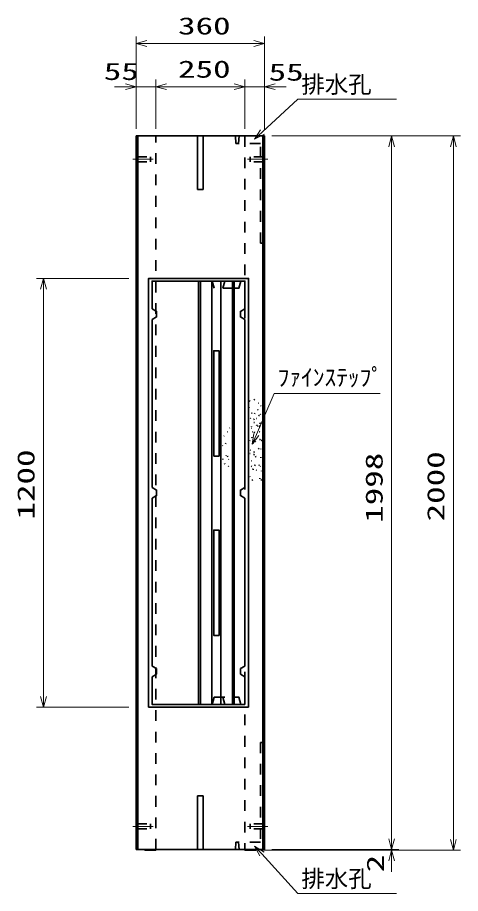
# Model space of a CAD drawing. Units: millimetres on the paper. Extents: x 0 to 1219, y 9 to 859.
# Drawn here: x 740.3 to 802.4, y 534.3 to 657 of the extents above; entities that cross this region are included whole.
import ezdxf
from ezdxf.enums import TextEntityAlignment as Align

# ---------------------------------------------------------------- set-up
doc = ezdxf.new("R2010")
doc.units = ezdxf.units.MM
doc.linetypes.add('USER2', pattern=[18.5, 12, -1.5, 3.5, -1.5])
doc.linetypes.add('USER3', pattern=[3, 1.5, -1.5])
for name, color, linetype, lineweight in [('D-BMK（構造物基準線）', 2, 'USER2', 18), ('D-STR-DIM（寸法）', 7, 'Continuous', 13), ('D-STR-HTXT（WS-旗）', 7, 'Continuous', 13), ('D-STR-HTXT（旗上げ）', 7, 'Continuous', 13), ('D-STR（構造物）', 1, 'Continuous', 35)]:
    doc.layers.add(name, color=color, linetype=linetype, lineweight=lineweight)
doc.styles.add('ＭＳ ゴシック', font='')
doc.styles.get('ＭＳ ゴシック').set_extended_font_data('MS Gothic')

# ---------------------------------------------------------------- blocks, each defined once
blk = doc.blocks.new('_Open30')
at = {"color": 7, "linetype": 'Continuous', "lineweight": 13}
for p, q in [((-1, 0.2679), (0, 0)), ((0, 0), (-1, -0.2679)), ((0, 0), (-1, 0))]:
    blk.add_line(p, q, dxfattribs=at)

msp = doc.modelspace()

# ---------------------------------------------------------------- linework, layer by layer
at = {"layer": 'D-BMK（構造物基準線）'}
for p, q in [((756.476, 637.122), (759.325, 637.122)), ((775.4, 637.122), (772.551, 637.122)), ((756.476, 543.722), (759.325, 543.722)), ((775.4, 543.722), (772.551, 543.722))]:
    msp.add_line(p, q, dxfattribs=at)
at = {"layer": 'D-STR-DIM（寸法）'}
for p, q in [((756.938, 648.269), (756.938, 654.319)), ((774.938, 648.299), (774.938, 654.319)), ((758.438, 653.319), (773.438, 653.319)), ((756.938, 641.372), (756.938, 648.269)), ((759.688, 641.424), (759.688, 648.269)), ((759.688, 641.372), (759.688, 648.269)), ((772.188, 641.372), (772.188, 648.269)), ((772.188, 641.409), (772.188, 648.269)), ((774.938, 641.342), (774.938, 648.269)), ((755.438, 647.269), (753.938, 647.269)), ((756.938, 647.269), (759.688, 647.269)), ((761.188, 647.269), (762.688, 647.269)), ((761.188, 647.269), (770.688, 647.269)), ((770.688, 647.269), (769.188, 647.269)), ((772.188, 647.269), (774.938, 647.269)), ((776.438, 647.269), (777.938, 647.269)), ((775.938, 640.372), (793.727, 640.372)), ((792.29, 640.372), (802.367, 640.372)), ((792.727, 541.972), (792.727, 638.872)), ((801.367, 541.872), (801.367, 638.872)), ((755.938, 620.422), (742.974, 620.422)), ((743.974, 561.922), (743.974, 618.922)), ((755.938, 560.422), (742.974, 560.422)), ((792.727, 541.972), (792.727, 543.472)), ((774.688, 540.372), (793.727, 540.372)), ((775.938, 540.472), (793.727, 540.472)), ((775.938, 540.472), (793.727, 540.472)), ((791.29, 540.372), (802.367, 540.372)), ((792.727, 540.472), (792.727, 540.372)), ((792.727, 538.872), (792.727, 537.372))]:
    msp.add_line(p, q, dxfattribs=at)
at = {"layer": 'D-STR-HTXT（WS-旗）'}
for points in [[(793.392, 645.519), (779.604, 645.519), (774.646, 640.93)], [(793.392, 534.324), (779.604, 534.324), (774.556, 539.856)]]:
    msp.add_lwpolyline(points, dxfattribs=at)
at = {"layer": 'D-STR-HTXT（旗上げ）'}
msp.add_lwpolyline([(791.111, 604.331), (776.281, 604.331), (773.781, 598.581)], dxfattribs=at)
at = {"layer": 'D-STR（構造物）'}
for p, q in [((756.938, 540.472), (756.938, 640.372)), ((774.938, 640.372), (756.938, 640.372)), ((757.188, 540.472), (757.188, 640.372)), ((765.563, 640.372), (765.563, 632.872)), ((766.313, 640.372), (766.313, 632.872)), ((774.688, 640.372), (774.688, 540.472)), ((774.938, 640.372), (774.938, 540.472)), ((766.313, 632.872), (765.563, 632.872)), ((765.694, 620.047), (765.694, 560.797)), ((765.944, 620.047), (765.944, 560.797)), ((767.563, 620.047), (767.563, 560.797)), ((768.813, 620.047), (768.813, 560.797)), ((770.432, 620.047), (770.432, 560.797)), ((770.682, 620.047), (770.682, 560.797)), ((759.188, 614.675), (759.188, 591.172)), ((772.188, 591.172), (772.188, 614.675)), ((773.446, 603.45), (773.503, 603.498)), ((773.503, 603.498), (773.551, 603.441)), ((772.706, 602.42), (772.759, 602.367)), ((772.759, 602.367), (772.812, 602.42)), ((772.82, 603.275), (772.893, 603.256)), ((774.021, 602.944), (774.096, 602.944)), ((774.369, 602.559), (774.422, 602.612)), ((774.422, 602.612), (774.475, 602.559)), ((773.186, 601.548), (773.112, 601.561)), ((773.525, 601.477), (773.551, 601.547)), ((774.005, 602.012), (773.932, 601.992)), ((773.985, 602.084), (774.005, 602.012)), ((774.122, 601.174), (774.135, 601.248)), ((774.135, 601.248), (774.209, 601.235)), ((774.317, 601.374), (774.378, 601.417)), ((774.378, 601.417), (774.421, 601.356)), ((770.507, 600.03), (770.454, 600.083)), ((770.507, 600.03), (770.56, 600.083)), ((772.969, 600.875), (772.908, 600.832)), ((772.969, 600.875), (773.012, 600.813)), ((773.099, 599.632), (773.086, 599.706)), ((773.403, 600.698), (773.465, 600.741)), ((773.512, 600.271), (773.437, 600.278)), ((773.465, 600.741), (773.508, 600.68)), ((773.734, 600.801), (773.802, 600.833)), ((773.856, 599.855), (773.807, 599.912)), ((773.967, 599.797), (773.905, 599.754)), ((774.01, 599.736), (773.967, 599.797)), ((774.258, 599.745), (774.184, 599.758)), ((774.245, 599.671), (774.258, 599.745)), ((774.249, 600.123), (774.287, 600.188)), ((774.287, 600.188), (774.352, 600.15)), ((769.725, 598.94), (769.8, 598.946)), ((770.034, 599.447), (770.054, 599.519)), ((770.482, 599.322), (770.547, 599.36)), ((773.08, 599.462), (773.155, 599.462)), ((773.324, 598.94), (773.251, 598.92)), ((773.486, 598.903), (773.548, 598.86)), ((773.548, 598.86), (773.505, 598.798)), ((774.167, 598.947), (774.241, 598.96)), ((774.241, 598.96), (774.254, 598.886)), ((769.246, 598.325), (769.253, 598.4)), ((769.465, 597.288), (769.496, 597.356)), ((770.5, 598.232), (770.532, 598.165)), ((772.93, 597.743), (772.892, 597.678)), ((773.093, 598.124), (773.166, 598.143)), ((773.166, 598.143), (773.146, 598.216)), ((773.353, 597.387), (773.34, 597.313)), ((773.607, 597.577), (773.546, 597.534)), ((773.607, 597.577), (773.65, 597.515)), ((774.297, 597.892), (774.223, 597.879)), ((774.31, 597.818), (774.297, 597.892)), ((774.539, 597.722), (774.478, 597.765)), ((774.496, 597.66), (774.539, 597.722)), ((769.096, 596.987), (769.043, 597.04)), ((772.92, 596.334), (772.978, 596.382)), ((772.978, 596.382), (772.929, 596.439)), ((773.487, 596.149), (773.414, 596.168)), ((773.467, 596.076), (773.487, 596.149)), ((774.048, 596.589), (774.109, 596.632)), ((774.109, 596.632), (774.152, 596.571)), ((774.401, 596.58), (774.388, 596.506)), ((769.103, 595.161), (769.077, 595.09)), ((769.557, 595.625), (769.538, 595.698)), ((769.741, 595.538), (769.676, 595.5)), ((769.741, 595.538), (769.779, 595.473)), ((769.865, 595.069), (769.918, 595.122)), ((772.933, 595.919), (772.858, 595.926)), ((773.081, 594.873), (773.156, 594.873)), ((773.466, 595.775), (773.394, 595.756)), ((773.486, 595.703), (773.466, 595.775)), ((773.653, 595.418), (773.71, 595.466)), ((773.71, 595.466), (773.662, 595.523)), ((774.406, 595.383), (774.4, 595.309)), ((769.322, 594.514), (769.354, 594.447)), ((769.845, 594.09), (769.903, 594.138)), ((769.903, 594.138), (769.951, 594.081)), ((770.482, 594.577), (770.501, 594.649)), ((773.14, 594.094), (773.072, 594.125)), ((773.248, 593.736), (773.323, 593.73)), ((773.323, 593.73), (773.316, 593.655)), ((773.593, 594.265), (773.521, 594.284)), ((773.593, 594.265), (773.574, 594.192)), ((773.816, 593.582), (773.759, 593.533)), ((773.768, 593.639), (773.816, 593.582)), ((774.177, 594.262), (774.184, 594.337)), ((774.373, 594.11), (774.325, 594.167)), ((772.877, 592.716), (772.93, 592.663)), ((774.283, 592.378), (774.29, 592.453)), ((774.506, 593.425), (774.512, 593.499)), ((773.179, 592.241), (773.247, 592.21)), ((773.247, 592.21), (773.215, 592.142)), ((774.422, 592.177), (774.48, 592.226)), ((774.48, 592.226), (774.431, 592.283)), ((759.188, 589.672), (759.188, 566.17)), ((772.188, 566.17), (772.188, 589.672)), ((772.188, 560.797), (772.188, 564.67)), ((771.591, 560.797), (772.188, 560.797)), ((765.563, 540.472), (765.563, 547.972)), ((766.313, 547.972), (765.563, 547.972)), ((766.313, 540.472), (766.313, 547.972)), ((774.938, 540.472), (756.938, 540.472)), ((758.188, 540.372), (758.088, 540.472)), ((759.688, 540.372), (758.188, 540.372)), ((759.688, 540.372), (759.788, 540.472)), ((772.188, 540.372), (772.088, 540.472)), ((772.188, 540.372), (773.688, 540.372)), ((773.688, 540.372), (773.788, 540.472))]:
    msp.add_line(p, q, dxfattribs=at)
at = {"layer": 'D-STR（構造物）', "linetype": 'USER3'}
for p, q in [((759.688, 540.472), (759.688, 640.372)), ((771.29, 639.322), (771.363, 640.372)), ((772.188, 640.372), (772.188, 540.472)), ((774.363, 625.372), (774.363, 639.322)), ((756.938, 637.472), (758.938, 637.472)), ((756.938, 636.772), (758.938, 636.772)), ((758.938, 636.772), (758.938, 637.472)), ((774.938, 637.472), (772.938, 637.472)), ((772.938, 636.772), (772.938, 637.472)), ((774.938, 636.772), (772.938, 636.772)), ((774.363, 625.372), (774.938, 625.372)), ((769.109, 619.047), (769.358, 620.047)), ((769.358, 560.797), (769.109, 561.797)), ((774.363, 555.472), (774.363, 541.522)), ((774.363, 555.472), (774.938, 555.472)), ((756.938, 544.072), (758.938, 544.072)), ((756.938, 543.372), (758.938, 543.372)), ((758.938, 544.072), (758.938, 543.372)), ((772.938, 544.072), (772.938, 543.372)), ((774.938, 544.072), (772.938, 544.072)), ((774.938, 543.372), (772.938, 543.372)), ((771.29, 541.522), (771.363, 540.472))]:
    msp.add_line(p, q, dxfattribs=at)
for points in [[(774.363, 639.322), (770.924, 639.322), (770.843, 640.372)], [(770.603, 619.047), (767.871, 619.047), (767.603, 620.049)], [(767.603, 560.796), (767.871, 561.797), (770.603, 561.797)], [(774.363, 541.522), (770.924, 541.522), (770.843, 540.472)]]:
    msp.add_lwpolyline(points, dxfattribs=at)
at = {"layer": 'D-STR（構造物）'}
for points in [[(772.688, 560.422), (772.688, 620.422), (758.688, 620.422), (758.688, 560.422)], [(770.561, 620.047), (770.603, 619.047), (771.34, 619.047), (771.591, 620.047)], [(767.813, 595.547), (768.563, 595.547), (768.563, 610.297), (767.813, 610.297)], [(768.563, 570.447), (768.563, 585.197), (767.813, 585.197), (767.813, 570.447)], [(770.603, 561.797), (770.561, 560.797), (771.591, 560.797), (771.34, 561.797)]]:
    msp.add_lwpolyline(points, close=True, dxfattribs=at)
for points in [[(770.561, 620.047), (759.188, 620.047), (759.188, 616.175)], [(772.188, 616.175), (772.188, 620.047), (771.591, 620.047)], [(759.188, 616.175), (759.817, 615.812), (759.817, 615.038), (759.188, 614.675)], [(772.188, 616.175), (771.559, 615.812), (771.559, 615.038), (772.188, 614.675)], [(759.188, 591.172), (759.817, 590.809), (759.817, 590.035)], [(759.188, 591.172), (759.817, 590.809), (759.817, 590.035), (759.188, 589.672)], [(772.188, 591.172), (771.559, 590.809), (771.559, 590.035), (772.188, 589.672)], [(759.188, 564.67), (759.817, 565.033), (759.817, 565.806), (759.188, 566.17)], [(772.188, 566.17), (771.559, 565.806), (771.559, 565.033), (772.188, 564.67)], [(759.188, 564.67), (759.188, 560.797), (770.561, 560.797)]]:
    msp.add_lwpolyline(points, dxfattribs=at)

# ---------------------------------------------------------------- block references
at = {"layer": 'D-STR-DIM（寸法）', "xscale": 1.5, "yscale": 1.5}
for p, rotation in [((756.938, 653.319), 180), ((759.688, 647.269), 180), ((759.688, 647.269), 180), ((774.938, 647.269), 180), ((792.727, 640.372), 90), ((801.367, 640.372), 90), ((743.974, 620.422), 90), ((743.974, 560.422), 270), ((792.727, 540.472), 270), ((792.727, 540.472), 270), ((801.367, 540.372), 270), ((792.727, 540.372), 90)]:
    msp.add_blockref('_Open30', p, dxfattribs=dict(at, rotation=rotation))
for p in [(774.938, 653.319), (756.938, 647.269), (772.188, 647.269), (772.188, 647.269)]:
    msp.add_blockref('_Open30', p, dxfattribs=at)
at = {"layer": 'D-STR-HTXT（WS-旗）', "xscale": 1.5, "yscale": 1.5}
for p, rotation in [((773.545, 639.911), 222.78711), ((773.545, 540.964), 132.37661)]:
    msp.add_blockref('_Open30', p, dxfattribs=dict(at, rotation=rotation))
at = {"layer": 'D-STR-HTXT（旗上げ）', "xscale": 1.5, "yscale": 1.5, "rotation": 246.50838}
msp.add_blockref('_Open30', (773.183, 597.205), dxfattribs=at)

# ---------------------------------------------------------------- texts
at = {"layer": 'D-STR-DIM（寸法）', "style": 'ＭＳ ゴシック', "width": 1.5}
for s, p in [('360', (762.813, 653.857)), ('55', (752.419, 647.487)), ('250', (762.813, 647.806)), ('55', (775.503, 647.393))]:
    msp.add_text(s, height=2.405, dxfattribs=at).set_placement(p, align=Align.BOTTOM_LEFT)
for s, p in [('1200', (743.437, 586.672)), ('1998', (792.189, 586.214)), ('2000', (800.829, 586.414)), ('2', (792.364, 537.284))]:
    msp.add_text(s, height=2.405, rotation=90, dxfattribs=at).set_placement(p, align=Align.BOTTOM_LEFT)
at = {"layer": 'D-STR-HTXT（WS-旗）', "style": 'ＭＳ ゴシック'}
for p in [(780.084, 645.67), (780.084, 534.476)]:
    msp.add_text('排水孔', height=2.405, dxfattribs=at).set_placement(p, align=Align.BOTTOM_LEFT)
at = {"layer": 'D-STR-HTXT（旗上げ）', "style": 'ＭＳ ゴシック'}
msp.add_text('ﾌｧｲﾝｽﾃｯﾌﾟ', height=2.405, dxfattribs=at).set_placement((776.76, 604.655), align=Align.BOTTOM_LEFT)

doc.saveas('drawing.dxf')
